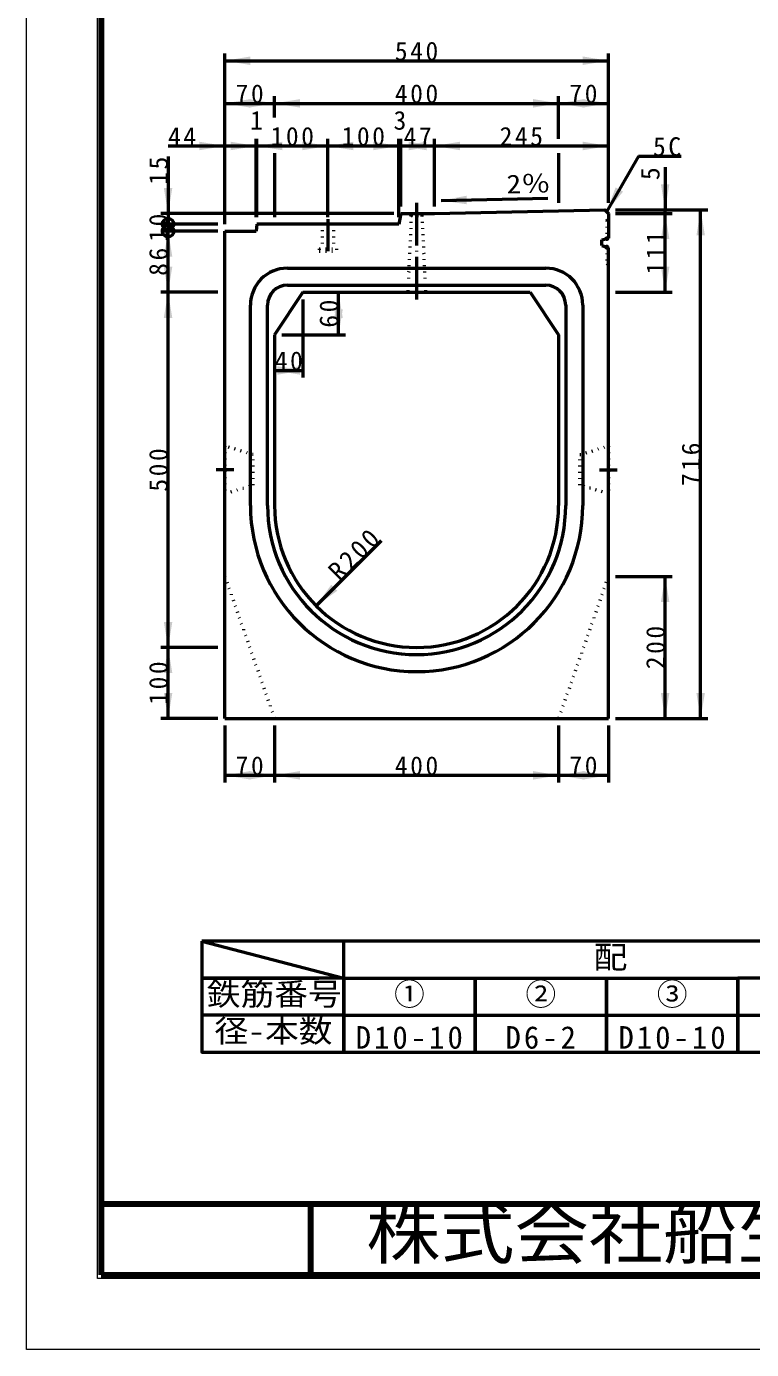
# Model space of a CAD drawing. Units: millimetres, scale not verified. Extents: x -2102 to 2102, y -1485 to 1485.
# Drawn here: x -2102 to -1081, y -1485 to 378 of the extents above; entities that cross this region are included whole.
import ezdxf
from ezdxf.enums import TextEntityAlignment as Align

# ---------------------------------------------------------------- set-up
doc = ezdxf.new("R2010")
doc.units = ezdxf.units.MM
doc.header["$LTSCALE"] = 5
doc.header["$PDMODE"] = 32
doc.header["$PDSIZE"] = 2.5
doc.linetypes.add('DOTTED', pattern=[1.75, 0.25, -1.5])
doc.linetypes.add('LONG_DASHED_DOTTED', pattern=[15.25, 12, -1.5, 0.25, -1.5])
doc.layers.add('0-0_V-nasSTD', color=7, linetype='Continuous', lineweight=35)
doc.layers.add('0-1_0', color=7, linetype='Continuous', lineweight=50)
doc.styles.add('ＭＳ ゴシック', font='')
doc.styles.get('ＭＳ ゴシック').set_extended_font_data('MS Gothic')

msp = doc.modelspace()

# ---------------------------------------------------------------- linework, layer by layer
at = {"layer": '0-0_V-nasSTD', "lineweight": 100}
for p, q in [((-1997.5, 1380), (-1997.5, -1380)), ((-1702.5, -1280), (-1702.5, -1380)), ((-1997.5, -1380), (1997.5, -1380))]:
    msp.add_line(p, q, dxfattribs=at)
at = {"layer": '0-0_V-nasSTD', "lineweight": 50}
for p, q in [((-1753.078, 249.397), (-1753.078, 279.397)), ((-1823.078, 209.397), (-1779.078, 209.397)), ((-1753.078, 199.397), (-1753.078, 109.397)), ((-1353.078, 199.397), (-1353.078, 129.397)), ((-1778.078, 99.397), (-1779.078, 89.397)), ((-1823.078, 89.397), (-1779.078, 89.397)), ((-1855.697, -910.318), (-1655.697, -962.318)), ((-1470.697, -910.318), (-1655.697, -910.318)), ((-1285.697, -910.318), (-1470.697, -910.318)), ((-1100.697, -910.318), (-1285.697, -910.318)), ((-915.697, -910.318), (-1100.697, -910.318)), ((-1855.697, -962.318), (-1855.697, -1014.318)), ((-1655.697, -962.318), (-1470.697, -962.318)), ((-1470.697, -962.318), (-1285.697, -962.318)), ((-1285.697, -962.318), (-1100.697, -962.318))]:
    msp.add_line(p, q, dxfattribs=at)
at = {"layer": '0-0_V-nasSTD', "lineweight": 18}
for points in [[(-2102.5, -1485), (-2102.5, 1485), (2102.5, 1485), (2102.5, -1485)], [(-2002.5, -1385), (-2002.5, 1385), (2002.5, 1385), (2002.5, -1385)]]:
    msp.add_lwpolyline(points, close=True, dxfattribs=at)
at = {"layer": '0-0_V-nasSTD', "lineweight": 50}
for points in [[(-1855.697, -910.318), (-1855.697, -962.318), (-1690.697, -962.318)], [(-1655.697, -962.318), (-1655.697, -910.318), (-1855.697, -910.318)], [(-1655.697, -1014.318), (-1655.697, -962.318), (-1855.697, -962.318)], [(-1655.697, -962.318), (-1655.697, -1014.318), (-1470.697, -1014.318), (-1470.697, -962.318), (-1470.697, -1014.318), (-1285.697, -1014.318), (-1285.697, -962.318), (-1285.697, -1014.318), (-1100.697, -1014.318), (-1100.697, -962.318), (-1100.697, -1014.318)], [(-1100.697, -1014.318), (-915.697, -1014.318), (-915.697, -962.318), (-1100.697, -962.318)], [(-1655.697, -1014.318), (-1655.697, -1066.318), (-1470.697, -1066.318), (-1470.697, -1014.318), (-1470.697, -1066.318), (-1285.697, -1066.318), (-1285.697, -1014.318), (-1285.697, -1066.318), (-1100.697, -1066.318), (-1100.697, -1014.318), (-1100.697, -1066.318)], [(-1100.697, -1066.318), (-915.697, -1066.318), (-915.697, -1014.318)]]:
    msp.add_lwpolyline(points, dxfattribs=at)
msp.add_lwpolyline([(-1855.697, -1014.318), (-1855.697, -1066.318), (-1655.697, -1066.318), (-1655.697, -1014.318)], close=True, dxfattribs=at)
for centre in [(-1903.078, 99.397), (-1903.078, 89.397)]:
    msp.add_circle(centre, 8, dxfattribs=at)
at = {"layer": '0-0_V-nasSTD'}
for points in [[(-1823.078, 329.397), (-1787.078, 323.397), (-1787.078, 335.397)], [(-1319.078, 323.397), (-1319.078, 335.397), (-1283.078, 329.397)], [(-1823.078, 269.397), (-1787.078, 263.397), (-1787.078, 275.397)], [(-1789.078, 263.397), (-1789.078, 275.397), (-1753.078, 269.397)], [(-1753.078, 269.397), (-1717.078, 263.397), (-1717.078, 275.397)], [(-1389.078, 263.397), (-1389.078, 275.397), (-1353.078, 269.397)], [(-1353.078, 269.397), (-1317.078, 263.397), (-1317.078, 275.397)], [(-1319.078, 263.397), (-1319.078, 275.397), (-1283.078, 269.397)], [(-1859.078, 203.397), (-1859.078, 215.397), (-1823.078, 209.397)], [(-1815.078, 203.397), (-1815.078, 215.397), (-1779.078, 209.397)], [(-1778.078, 209.397), (-1742.078, 203.397), (-1742.078, 215.397)], [(-1714.078, 203.397), (-1714.078, 215.397), (-1678.078, 209.397)], [(-1678.078, 209.397), (-1642.078, 203.397), (-1642.078, 215.397)], [(-1614.078, 203.397), (-1614.078, 215.397), (-1578.078, 209.397)], [(-1575.078, 209.397), (-1539.078, 203.397), (-1539.078, 215.397)], [(-1564.078, 203.397), (-1564.078, 215.397), (-1528.078, 209.397)], [(-1528.078, 209.397), (-1492.078, 203.397), (-1492.078, 215.397)], [(-1319.078, 203.397), (-1319.078, 215.397), (-1283.078, 209.397)], [(-1909.078, 150.397), (-1903.078, 114.397), (-1897.078, 150.397)], [(-1285.578, 116.897), (-1272.774, 151.074), (-1262.381, 145.074)], [(-1209.078, 155.397), (-1203.078, 119.397), (-1197.078, 155.397)], [(-1518.463, 132.612), (-1482.596, 139.361), (-1482.346, 127.363)], [(-1209.078, 78.397), (-1203.078, 114.397), (-1197.078, 78.397)], [(-1159.078, 83.397), (-1153.078, 119.397), (-1147.078, 83.397)], [(-1909.078, 53.397), (-1903.078, 89.397), (-1897.078, 53.397)], [(-1909.078, 39.397), (-1903.078, 3.397), (-1897.078, 39.397)], [(-1209.078, 39.397), (-1203.078, 3.397), (-1197.078, 39.397)], [(-1909.078, -32.603), (-1903.078, 3.397), (-1897.078, -32.603)], [(-1669.078, -32.603), (-1663.078, 3.397), (-1657.078, -32.603)], [(-1669.078, -20.603), (-1663.078, -56.603), (-1657.078, -20.603)], [(-1753.078, -106.603), (-1717.078, -112.603), (-1717.078, -100.603)], [(-1749.078, -112.603), (-1749.078, -100.603), (-1713.078, -106.603)], [(-1694.499, -438.025), (-1673.286, -408.326), (-1664.8, -416.811)], [(-1209.078, -432.603), (-1203.078, -396.603), (-1197.078, -432.603)], [(-1909.078, -460.603), (-1903.078, -496.603), (-1897.078, -460.603)], [(-1909.078, -532.603), (-1903.078, -496.603), (-1897.078, -532.603)], [(-1909.078, -560.603), (-1903.078, -596.603), (-1897.078, -560.603)], [(-1209.078, -560.603), (-1203.078, -596.603), (-1197.078, -560.603)], [(-1159.078, -560.603), (-1153.078, -596.603), (-1147.078, -560.603)], [(-1823.078, -676.603), (-1787.078, -682.603), (-1787.078, -670.603)], [(-1789.078, -682.603), (-1789.078, -670.603), (-1753.078, -676.603)], [(-1753.078, -676.603), (-1717.078, -682.603), (-1717.078, -670.603)], [(-1389.078, -682.603), (-1389.078, -670.603), (-1353.078, -676.603)], [(-1353.078, -676.603), (-1317.078, -682.603), (-1317.078, -670.603)], [(-1319.078, -682.603), (-1319.078, -670.603), (-1283.078, -676.603)]]:
    msp.add_solid(points, dxfattribs=at)
at = {"layer": '0-1_0'}
for p, q in [((-1823.078, 99.397), (-1823.078, 339.397)), ((-1283.078, 129.397), (-1283.078, 339.397)), ((-1823.078, 329.397), (-1283.078, 329.397)), ((-1353.078, 219.397), (-1353.078, 279.397)), ((-1903.078, 209.397), (-1823.078, 209.397)), ((-1779.078, 109.397), (-1779.078, 219.397)), ((-1779.078, 209.397), (-1778.078, 209.397)), ((-1778.078, 109.397), (-1778.078, 219.397)), ((-1778.078, 209.397), (-1678.078, 209.397)), ((-1678.078, 109.397), (-1678.078, 219.397)), ((-1678.078, 209.397), (-1578.078, 209.397)), ((-1578.078, 109.397), (-1578.078, 219.397)), ((-1578.078, 209.397), (-1575.078, 209.397)), ((-1575.078, 124.397), (-1575.078, 219.397)), ((-1575.078, 209.397), (-1528.078, 209.397)), ((-1528.078, 124.397), (-1528.078, 219.397)), ((-1528.078, 209.397), (-1283.078, 209.397)), ((-1903.078, 194.397), (-1903.078, 114.397)), ((-1240.578, 194.839), (-1285.578, 116.897)), ((-1240.578, 194.839), (-1180.578, 194.839)), ((-1203.078, 179.397), (-1203.078, 119.397)), ((-1518.463, 132.612), (-1368.496, 135.736)), ((-1585.078, 114.397), (-1913.078, 114.397)), ((-1903.078, 114.397), (-1903.078, 99.397)), ((-1575.078, 114.397), (-1578.078, 99.397)), ((-1575.078, 114.397), (-1528.078, 114.397)), ((-1283.078, 114.397), (-1283.078, 79.412)), ((-1273.078, 119.397), (-1143.078, 119.397)), ((-1273.078, 114.397), (-1193.078, 114.397)), ((-1203.078, 114.397), (-1203.078, 119.397)), ((-1203.078, 3.397), (-1203.078, 114.397)), ((-1153.078, -596.603), (-1153.078, 119.397)), ((-1833.078, 99.397), (-1913.078, 99.397)), ((-1903.078, 99.397), (-1903.078, 89.397)), ((-1578.078, 99.397), (-1778.078, 99.397)), ((-1833.078, 89.397), (-1913.078, 89.397)), ((-1903.078, 3.397), (-1903.078, 89.397)), ((-1823.078, -596.603), (-1823.078, 89.397)), ((-1292.078, 77.397), (-1283.078, 79.412)), ((-1292.078, 69.397), (-1292.078, 77.397)), ((-1292.078, 69.397), (-1283.078, 66.039)), ((-1283.078, -596.603), (-1283.078, 66.039)), ((-1735.078, 37.397), (-1371.078, 37.397)), ((-1833.078, 3.397), (-1913.078, 3.397)), ((-1713.078, 3.397), (-1753.078, -56.603)), ((-1735.078, 13.397), (-1371.078, 13.397)), ((-1713.078, 3.397), (-1393.078, 3.397)), ((-1663.078, -56.603), (-1663.078, 3.397)), ((-1565.578, 3.397), (-1540.578, 3.397)), ((-1393.078, 3.397), (-1353.078, -56.603)), ((-1273.078, 3.397), (-1193.078, 3.397)), ((-1787.078, -46.603), (-1787.078, -14.603)), ((-1763.078, -46.603), (-1763.078, -14.603)), ((-1713.078, -6.603), (-1713.078, -116.603)), ((-1343.078, -14.603), (-1343.078, -46.603)), ((-1319.078, -14.603), (-1319.078, -46.603)), ((-1787.078, -296.603), (-1787.078, -46.603)), ((-1763.078, -296.603), (-1763.078, -46.603)), ((-1343.078, -46.603), (-1343.078, -296.603)), ((-1319.078, -46.603), (-1319.078, -296.603)), ((-1753.078, -56.603), (-1753.078, -296.603)), ((-1743.078, -56.603), (-1653.078, -56.603)), ((-1353.078, -56.603), (-1353.078, -296.603)), ((-1753.078, -106.603), (-1713.078, -106.603)), ((-1694.499, -438.025), (-1602.575, -346.101)), ((-1273.078, -396.603), (-1193.078, -396.603)), ((-1203.078, -596.603), (-1203.078, -396.603)), ((-1833.078, -496.603), (-1913.078, -496.603)), ((-1833.078, -596.603), (-1913.078, -596.603)), ((-1823.078, -596.603), (-1283.078, -596.603)), ((-1823.078, -606.603), (-1823.078, -686.603)), ((-1753.078, -606.603), (-1753.078, -686.603)), ((-1353.078, -606.603), (-1353.078, -686.603)), ((-1283.078, -606.603), (-1283.078, -686.603)), ((-1273.078, -596.603), (-1143.078, -596.603)), ((-1823.078, -676.603), (-1753.078, -676.603)), ((-1753.078, -676.603), (-1353.078, -676.603)), ((-1353.078, -676.603), (-1283.078, -676.603))]:
    msp.add_line(p, q, dxfattribs=at)
at = {"layer": '0-1_0', "linetype": 'LONG_DASHED_DOTTED'}
for p, q in [((-1553.078, 129.397), (-1553.078, -11.603)), ((-1678.078, 106.397), (-1678.078, 61.397)), ((-1810.578, -246.603), (-1835.578, -246.603)), ((-1295.578, -246.603), (-1270.578, -246.603))]:
    msp.add_line(p, q, dxfattribs=at)
at = {"layer": '0-1_0', "linetype": 'DOTTED'}
for p, q in [((-1686.078, 99.397), (-1686.078, 64.397)), ((-1670.078, 99.397), (-1670.078, 64.397)), ((-1560.578, 111.397), (-1565.578, 3.397)), ((-1545.578, 111.397), (-1540.578, 3.397)), ((-1285.378, 104.397), (-1283.078, 106.697)), ((-1285.378, 104.397), (-1285.378, 78.897)), ((-1690.078, 64.397), (-1666.078, 64.397)), ((-1690.078, 64.397), (-1690.078, 61.397)), ((-1690.078, 61.397), (-1666.078, 61.397)), ((-1666.078, 64.397), (-1666.078, 61.397)), ((-1323.078, -225.103), (-1283.078, -213.103)), ((-1283.078, -213.103), (-1283.078, -280.103)), ((-1323.078, -268.103), (-1323.078, -225.103)), ((-1283.078, -280.103), (-1323.078, -268.103)), ((-1823.078, -396.603), (-1753.078, -596.603)), ((-1283.078, -396.603), (-1353.078, -596.603))]:
    msp.add_line(p, q, dxfattribs=at)
at = {"layer": '0-1_0', "lineweight": 100}
msp.add_line((-1997.5, -1280), (1997.5, -1280), dxfattribs=at)
at = {"layer": '0-1_0'}
for points in [[(-1823.078, 269.397), (-1753.078, 269.397), (-1353.078, 269.397), (-1283.078, 269.397)], [(-1528.078, 114.397), (-1288.078, 119.397), (-1283.078, 114.397)], [(-1903.078, -596.603), (-1903.078, -496.603), (-1903.078, 3.397)]]:
    msp.add_lwpolyline(points, dxfattribs=at)
at = {"layer": '0-1_0', "linetype": 'DOTTED'}
for points in [[(-1560.578, 111.397), (-1563.578, 114.397), (-1542.578, 114.397)], [(-1560.578, 111.397), (-1545.578, 111.397), (-1542.578, 114.397)], [(-1285.378, 66.897), (-1285.378, 44.397), (-1283.078, 42.097)]]:
    msp.add_lwpolyline(points, dxfattribs=at)
msp.add_lwpolyline([(-1783.078, -225.103), (-1823.078, -213.103), (-1823.078, -280.103), (-1783.078, -268.103)], close=True, dxfattribs=at)
at = {"layer": '0-1_0'}
for centre, radius, start, end in [((-1735.078, -14.603), 52, 90, 180), ((-1371.078, -14.603), 52, 0, 90), ((-1735.078, -14.603), 28, 90, 180), ((-1371.078, -14.603), 28, 0, 90), ((-1553.078, -296.603), 234, 180, 270), ((-1553.078, -296.603), 210, 180, 270), ((-1553.078, -296.603), 200, 180, 270), ((-1553.078, -296.603), 200, 270, 0), ((-1553.078, -296.603), 210, 270, 0), ((-1553.078, -296.603), 234, 270, 0)]:
    msp.add_arc(centre, radius, start, end, dxfattribs=at)
for p in [(-1285.378, 78.897), (-1285.378, 66.897)]:
    msp.add_point(p, dxfattribs=at)

# ---------------------------------------------------------------- texts
at = {"layer": '0-0_V-nasSTD', "style": 'ＭＳ ゴシック'}
for s, height, p in [('1', 26.39, (-1787.578, 224.397)), ('3', 26.39, (-1585.578, 224.397)), ('①', 31.67, (-1584.797, -1009.918)), ('②', 31.67, (-1399.797, -1009.918)), ('③', 31.67, (-1214.797, -1009.918))]:
    msp.add_text(s, height=height, dxfattribs=at).set_placement(p, align=Align.BOTTOM_LEFT)
at = {"layer": '0-0_V-nasSTD', "style": 'ＭＳ ゴシック', "width": 1.15}
msp.add_text('2％', height=26.39, rotation=1.193, dxfattribs=at).set_placement((-1426.083, 134.537), align=Align.BOTTOM_LEFT)
at = {"layer": '0-0_V-nasSTD', "style": 'ＭＳ ゴシック'}
msp.add_text('5', height=26.39, rotation=90, dxfattribs=at).set_placement((-1203.078, 161.397), align=Align.BOTTOM_LEFT)
at = {"layer": '0-0_V-nasSTD', "style": 'ＭＳ ゴシック', "width": 1.1}
for s, height, p in [('配\u3000\u3000\u3000\u3000   \u3000筋', 31.67, (-1303.737, -957.918)), ('鉄筋番号', 31.67, (-1848.577, -1009.918)), ('径-本数', 31.67, (-1837.777, -1061.918)), ('株式会社船生コンクリート工業', 69.65, (-1624.221, -1377.45))]:
    msp.add_text(s, height=height, dxfattribs=at).set_placement(p, align=Align.BOTTOM_LEFT)
at = {"layer": '0-0_V-nasSTD', "attachment_point": 7, "style": 'ＭＳ ゴシック'}
for s, insert, char_height in [('\\T1.2;540', (-1583.678, 329.397), 26.39), ('\\T1.2;70', (-1807.878, 269.397), 26.39), ('\\T1.2;400', (-1583.678, 269.397), 26.39), ('\\T1.2;70', (-1337.878, 269.397), 26.39), ('\\T1.2;44', (-1903.078, 209.397), 26.39), ('\\T1.2;100', (-1758.678, 209.397), 26.39), ('\\T1.2;100', (-1658.678, 209.397), 26.39), ('\\T1.2;47', (-1571.378, 209.397), 26.39), ('\\T1.2;245', (-1436.178, 209.397), 26.39), ('\\T1.2;5C', (-1220.178, 194.839), 26.39), ('\\T1.2;40', (-1752.878, -106.603), 26.39), ('\\T1.2;70', (-1807.878, -676.603), 26.39), ('\\T1.2;400', (-1583.678, -676.603), 26.39), ('\\T1.2;70', (-1337.878, -676.603), 26.39), ('\\T1.2;D10-10', (-1638.797, -1061.918), 31.67), ('\\T1.2;D6-2', (-1427.877, -1061.918), 31.67), ('\\T1.2;D10-10', (-1268.797, -1061.918), 31.67)]:
    msp.add_mtext(s, dxfattribs=dict(at, insert=insert, char_height=char_height))
at = {"layer": '0-0_V-nasSTD', "char_height": 26.39, "attachment_point": 7, "style": 'ＭＳ ゴシック'}
for s, insert, rotation in [('\\T1.2;15', (-1903.078, 154.797), 90), ('\\T1.2;10', (-1903.078, 74.597), 90), ('\\T1.2;111', (-1203.078, 28.297), 90), ('\\T1.2;86', (-1903.078, 26.597), 90), ('\\T1.2;60', (-1663.078, -46.403), 90), ('\\T1.2;500', (-1903.078, -277.203), 90), ('\\T1.2;716', (-1153.078, -269.203), 90), ('\\T1.2;R200', (-1661.123, -404.649), 45), ('\\T1.2;200', (-1203.078, -527.203), 90), ('\\T1.2;100', (-1903.078, -577.203), 90)]:
    msp.add_mtext(s, dxfattribs=dict(at, insert=insert, rotation=rotation))

doc.saveas('drawing.dxf')
